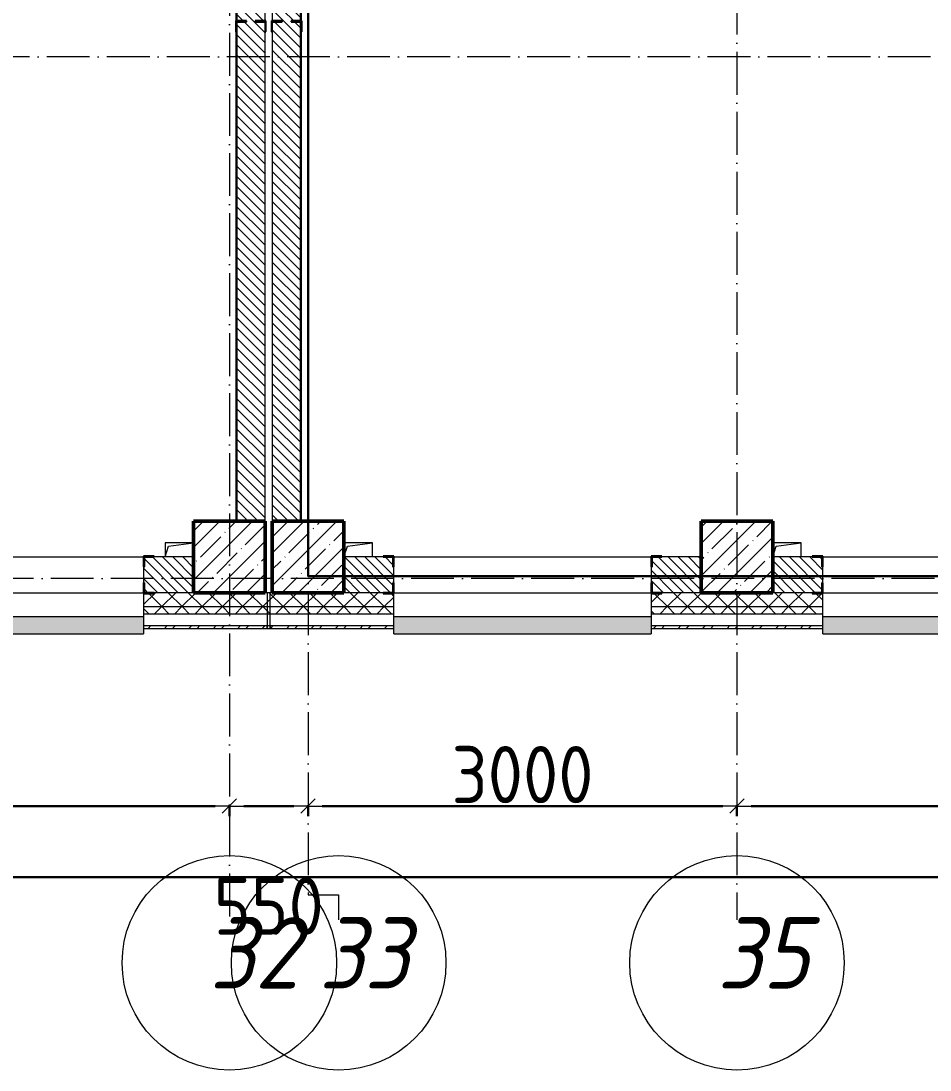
# Model space of a CAD drawing. Header units: millimetres. Extents: x -213536 to 1564669, y -45299 to 942238.
# Drawn here: x 27901 to 34258, y 510858 to 518197 of the extents above; entities that cross this region are included whole.
import ezdxf

# ---------------------------------------------------------------- set-up
doc = ezdxf.new("R2010")
doc.units = ezdxf.units.MM
doc.linetypes.add('50_200_ШТРИХ_1Т_ш5_п1_п1_', pattern=[700, 500, -100, 0, -100])
for name, color, linetype, lineweight in [('2.4) ПГП вычит ЖБбалки 0.4 м -', 24, 'Continuous', 30), ('3.1) ЖБ окна 1.2 м', 102, 'Continuous', 30), ('3.3) Вычитаем ЖБбалки 0.4м -', 31, 'Continuous', 30), ('A-____-____-DIMS', 7, 'Continuous', 9), ('A-GENM-____-MCUT', 7, 'Continuous', 25), ('A-GENM-____-OTLN', 7, 'Continuous', 9), ('A-GENM-____-OTLN-1', 7, 'Continuous', 25), ('A-GLAZ-____-OTLN', 7, 'Continuous', 9), ('A-WALL-____-MCUT', 7, 'Continuous', 13), ('A-WALL-____-MCUT-1', 7, 'Continuous', 9), ('A-WALL-____-OTLN', 7, 'Continuous', 9), ('A-WALL-____-PATT-1', 7, 'Continuous', 9), ('A-WALL-FNSH-MCUT-1', 7, 'Continuous', 9), ('S-COLS-____-MCUT', 7, 'Continuous', 50), ('S-COLS-____-OTLN', 7, 'Continuous', 9), ('S-GRID-____-IDEN', 7, 'Continuous', 9), ('S-GRID-____-OTLN', 7, 'Continuous', 9), ('S-GRID-____-OTLN-1', 7, '50_200_ШТРИХ_1Т_ш5_п1_п1_', 9)]:
    doc.layers.add(name, color=color, linetype=linetype, lineweight=lineweight)
doc.layers.add('A-GLAZ-____-OTLN-1', color=7, linetype='Continuous', lineweight=9, true_color=0xc0c0c0)
doc.styles.add('ISOCPEUR_I_9', font='isocpeui.ttf', dxfattribs={"width": 0.9, "height": 250})
doc.styles.add('СПДС', font='isocpeur.ttf', dxfattribs={"width": 0.9})
doc.dimstyles.new('Размера А3', dxfattribs={"dimtxt": 200, "dimasz": 100, "dimexe": 70, "dimexo": 100, "dimgap": 20, "dimtad": 1, "dimdec": 0, "dimrnd": 10, "dimzin": 0, "dimdsep": 46, "dimtxsty": 'СПДС', "dimblk": 'ARROWHEAD_6', "dimcen": 1, "dimclrd": 256, "dimclre": 256, "dimclrt": 256, "dimazin": 0, "dimtfac": 1, "dimtdec": 0, "dimtmove": 2, "dimatfit": 3, "dimfxl": 1, "dimtolj": 1, "dimtzin": 0, "dimarcsym": 0})
pattern_1 = [(135, (-15591.663, 459015.94), (-35.35534, -35.35534), [])]
pattern_2 = [(45, (-15591.66, 459015.94), (-70.71068, 70.71068), []), (135, (-15591.66, 459015.94), (-70.71068, -70.71068), [])]
pattern_3 = [(45, (-15591.66, 459015.94), (-85.53659, 85.53659), []), (45, (-15534.64, 459015.94), (-85.53659, 85.53659), [])]

# ---------------------------------------------------------------- blocks, each defined once
blk = doc.blocks.new('BSC_Колонна _Прямоугольная - 500х500-V15-АР1_План отверстий 2 этажа в осях 1-64_Ю-ЯЯ')
at = {"layer": 'S-COLS-____-OTLN'}
h = blk.add_hatch(dxfattribs=at)
h.set_pattern_fill('FP_24', color=256, style=0, pattern_type=2)
h.set_pattern_definition([(45, (-44950, -55431.04), (-114.04925, 114.04925), []), (45, (-44835.95, -55431.04), (-114.04925, 114.04925), [201.613, -40.323, 3.353, -36.97])])
h.paths.add_polyline_path([(-250, -250), (250, -250), (250, 250), (-250, 250), (-250, 179.1)], flags=0)
at = {"layer": 'S-COLS-____-MCUT'}
for p, q in [((250, 250), (-250, 250)), ((-250, 250), (-250, -250)), ((250, -250), (250, 250)), ((-250, -250), (250, -250))]:
    blk.add_line(p, q, dxfattribs=at)
blk = doc.blocks.new('BSC_Колонна _Прямоугольная - 500х500-V45-АР1_План отверстий 2 этажа в осях 1-64_Ю-ЯЯ')
at = {"layer": 'S-COLS-____-OTLN'}
h = blk.add_hatch(dxfattribs=at)
h.set_pattern_fill('FP_55', color=256, style=0, pattern_type=2)
h.set_pattern_definition([(45, (-48500, -55431.04), (-114.04925, 114.04925), []), (45, (-48385.95, -55431.04), (-114.04925, 114.04925), [201.613, -40.323, 3.353, -36.97])])
h.paths.add_polyline_path([(-250, -250), (250, -250), (250, 250), (-250, 250), (-250, 179.1)], flags=0)
at = {"layer": 'S-COLS-____-MCUT'}
for p, q in [((250, 250), (-250, 250)), ((-250, 250), (-250, -250)), ((250, -250), (250, 250)), ((-250, -250), (250, -250))]:
    blk.add_line(p, q, dxfattribs=at)
blk = doc.blocks.new('BSC_Колонна _Прямоугольная - 500х500-V71-АР1_План отверстий 2 этажа в осях 1-64_Ю-ЯЯ')
at = {"layer": 'S-COLS-____-OTLN'}
h = blk.add_hatch(dxfattribs=at)
h.set_pattern_fill('FP_83', color=256, style=0, pattern_type=2)
h.set_pattern_definition([(45, (-45500, -55431.04), (-114.04925, 114.04925), []), (45, (-45385.95, -55431.04), (-114.04925, 114.04925), [201.613, -40.323, 3.353, -36.97])])
h.paths.add_polyline_path([(-250, -250), (250, -250), (250, 250), (-250, 250), (-250, 179.1)], flags=0)
at = {"layer": 'S-COLS-____-MCUT'}
for p, q in [((250, 250), (-250, 250)), ((-250, 250), (-250, -250)), ((250, -250), (250, 250)), ((-250, -250), (250, -250))]:
    blk.add_line(p, q, dxfattribs=at)
blk = doc.blocks.new('Фахверк_СКБ_Уголок - 250_2700-27497298-АР1_План отверстий 2 этажа в осях 1-64_Ю-ЯЯ')
at = {"layer": 'A-GENM-____-MCUT'}
for p, q in [((200, 181), (125, 181)), ((125, 181), (125, 106)), ((131, 106), (131, 175)), ((131, 175), (200, 175)), ((200, 175), (200, 181)), ((125, 106), (131, 106)), ((131, -6), (125, -6)), ((125, -6), (125, -81)), ((131, -75), (131, -6)), ((125, -81), (200, -81)), ((200, -75), (131, -75)), ((200, -81), (200, -75))]:
    blk.add_line(p, q, dxfattribs=at)
blk = doc.blocks.new('Фахверк_СКБ_Уголок - 200_3550-28267367-АР1_План отверстий 2 этажа в осях 1-64_Ю-ЯЯ')
at = {"layer": 'A-GENM-____-MCUT'}
for p, q in [((200, 156), (125, 156)), ((125, 156), (125, 81)), ((131, 81), (131, 150)), ((131, 150), (200, 150)), ((200, 150), (200, 156)), ((125, 81), (131, 81)), ((131, 19), (125, 19)), ((125, 19), (125, -56)), ((131, -50), (131, 19)), ((125, -56), (200, -56)), ((200, -50), (131, -50)), ((200, -56), (200, -50))]:
    blk.add_line(p, q, dxfattribs=at)
blk = doc.blocks.new('AR_Отверстие прямоугольное _в плите_ - AR_Отверстие прямоугольное _в плите_-V167-АР1_План отверстий 2 этажа в осях 1-64_Ю-ЯЯ')
at = {"layer": 'A-GENM-____-OTLN'}
for p, q in [((100, 50), (-100, 50)), ((-100, -50), (-75, 25)), ((-75, 25), (100, 50)), ((100, -50), (100, 50))]:
    blk.add_line(p, q, dxfattribs=at)
blk = doc.blocks.new('AR_Отверстие прямоугольное _в плите_ - AR_Отверстие прямоугольное _в плите_-V175-АР1_План отверстий 2 этажа в осях 1-64_Ю-ЯЯ')
at = {"layer": 'A-GENM-____-OTLN'}
for p, q in [((100, 50), (-100, 50)), ((-100, 50), (-100, -50)), ((-100, -50), (-75, 25)), ((-75, 25), (100, 50))]:
    blk.add_line(p, q, dxfattribs=at)
blk = doc.blocks.new('Отлив_СКБ - Отлив витража_120_НВФ-31885687-АР1_План отверстий 2 этажа в осях 1-64_Ю-ЯЯ')
at = {"layer": 'A-GLAZ-____-OTLN-1'}
for points in [[(0, 0), (0, -2), (1800, -2), (1800, 0), (1023.3, 0)], [(0, -83), (0, -120), (1800, -120), (1800, -2), (0, -2), (0, -63)]]:
    blk.add_hatch(color=256, dxfattribs=at).paths.add_polyline_path(points, flags=0)
at = {"layer": 'A-GLAZ-____-OTLN'}
for p, q in [((0, 0), (1800, 0)), ((1800, -2), (0, -2)), ((0, -120), (0, -83)), ((0, -120), (1800, -120)), ((1800, -83), (1800, -120))]:
    blk.add_line(p, q, dxfattribs=at)
blk = doc.blocks.new('Стены 3 - Стены 4-31194751-АР1_План отверстий 2 этажа в осях 1-64_Ю-ЯЯ')
at = {"layer": 'A-WALL-____-MCUT'}
for p, q in [((-1798.5, 41030.2), (-1798.5, 41010.2)), ((-1548.5, 41030.2), (-1798.5, 41030.2)), ((-1548.5, 41010.2), (-1548.5, 41030.2)), ((-1798.5, 41010.2), (-1548.5, 41010.2))]:
    blk.add_line(p, q, dxfattribs=at)
blk = doc.blocks.new('Ось сетки - Круг_Ø6_00__ISO-2_5_0_9K_-25732049-АР1_План отверстий 2 этажа в осях 1-64_Ю-ЯЯ')
at = {"layer": 'S-GRID-____-IDEN'}
blk.add_circle((0, 0), 3, dxfattribs=at)
blk = doc.blocks.new('ARROWHEAD_6')
at = {"color": 0, "linetype": 'Continuous'}
for p, q in [((0, 0), (-1, 0)), ((-0.5, -0.5), (0.5, 0.5))]:
    blk.add_line(p, q, dxfattribs=at)
blk = doc.blocks.new('*D5569')
at = {"layer": 'A-____-____-DIMS', "lineweight": -2, "transparency": 16777216}
for p, q in [((23358.3, 512710.5), (23358.3, 512634.4)), ((23458.3, 512704.4), (29258.3, 512704.4)), ((29358.3, 512710.5), (29358.3, 512634.4))]:
    blk.add_line(p, q, dxfattribs=at)
at = {"layer": 'Defpoints', "color": 0, "lineweight": 30, "transparency": 16777216}
for p in [(23358.3, 512810.5), (29358.3, 512810.5), (29358.3, 512704.4)]:
    blk.add_point(p, dxfattribs=at)
at = {"layer": 'A-____-____-DIMS', "lineweight": -2, "transparency": 16777216, "xscale": 100, "yscale": 100, "zscale": 100, "rotation": 180}
blk.add_blockref('ARROWHEAD_6', (23358.3, 512704.4), dxfattribs=at)
at = {"layer": 'A-____-____-DIMS', "lineweight": -2, "transparency": 16777216, "xscale": 100, "yscale": 100, "zscale": 100}
blk.add_blockref('ARROWHEAD_6', (29358.3, 512704.4), dxfattribs=at)
at = {"layer": 'A-____-____-DIMS', "transparency": 16777216, "insert": (26358.3, 512924.4), "char_height": 400, "width": 2.488, "attachment_point": 5, "style": 'СПДС'}
blk.add_mtext('\\A1;6000', dxfattribs=at)
blk = doc.blocks.new('*D5570')
at = {"layer": 'A-____-____-DIMS', "lineweight": -2, "transparency": 16777216}
for p, q in [((29358.3, 512710.5), (29358.3, 512634.4)), ((29458.3, 512704.4), (29808.3, 512704.4)), ((29908.3, 512710.5), (29908.3, 512634.4))]:
    blk.add_line(p, q, dxfattribs=at)
at = {"layer": 'Defpoints', "color": 0, "lineweight": 30, "transparency": 16777216}
for p in [(29358.3, 512810.5), (29908.3, 512810.5), (29908.3, 512704.4)]:
    blk.add_point(p, dxfattribs=at)
at = {"layer": 'A-____-____-DIMS', "lineweight": -2, "transparency": 16777216, "xscale": 100, "yscale": 100, "zscale": 100, "rotation": 180}
blk.add_blockref('ARROWHEAD_6', (29358.3, 512704.4), dxfattribs=at)
at = {"layer": 'A-____-____-DIMS', "lineweight": -2, "transparency": 16777216, "xscale": 100, "yscale": 100, "zscale": 100}
blk.add_blockref('ARROWHEAD_6', (29908.3, 512704.4), dxfattribs=at)
at = {"layer": 'A-____-____-DIMS', "transparency": 16777216, "insert": (29633.3, 512004.4), "char_height": 400, "width": 1.866, "attachment_point": 5, "style": 'СПДС'}
blk.add_mtext('\\A1;550', dxfattribs=at)
blk = doc.blocks.new('*D5571')
at = {"layer": 'A-____-____-DIMS', "lineweight": -2, "transparency": 16777216}
for p, q in [((29908.3, 512710.5), (29908.3, 512634.4)), ((30008.3, 512704.4), (32808.3, 512704.4)), ((32908.3, 512710.5), (32908.3, 512634.4))]:
    blk.add_line(p, q, dxfattribs=at)
at = {"layer": 'Defpoints', "color": 0, "lineweight": 30, "transparency": 16777216}
for p in [(29908.3, 512810.5), (32908.3, 512810.5), (32908.3, 512704.4)]:
    blk.add_point(p, dxfattribs=at)
at = {"layer": 'A-____-____-DIMS', "lineweight": -2, "transparency": 16777216, "xscale": 100, "yscale": 100, "zscale": 100, "rotation": 180}
blk.add_blockref('ARROWHEAD_6', (29908.3, 512704.4), dxfattribs=at)
at = {"layer": 'A-____-____-DIMS', "lineweight": -2, "transparency": 16777216, "xscale": 100, "yscale": 100, "zscale": 100}
blk.add_blockref('ARROWHEAD_6', (32908.3, 512704.4), dxfattribs=at)
at = {"layer": 'A-____-____-DIMS', "transparency": 16777216, "insert": (31408.3, 512924.4), "char_height": 400, "width": 2.488, "attachment_point": 5, "style": 'СПДС'}
blk.add_mtext('\\A1;3000', dxfattribs=at)
blk = doc.blocks.new('*D5572')
at = {"layer": 'A-____-____-DIMS', "lineweight": -2, "transparency": 16777216}
for p, q in [((32908.3, 512710.5), (32908.3, 512634.4)), ((33008.3, 512704.4), (38808.3, 512704.4)), ((38908.3, 512710.5), (38908.3, 512634.4))]:
    blk.add_line(p, q, dxfattribs=at)
at = {"layer": 'Defpoints', "color": 0, "lineweight": 30, "transparency": 16777216}
for p in [(32908.3, 512810.5), (38908.3, 512810.5), (38908.3, 512704.4)]:
    blk.add_point(p, dxfattribs=at)
at = {"layer": 'A-____-____-DIMS', "lineweight": -2, "transparency": 16777216, "xscale": 100, "yscale": 100, "zscale": 100, "rotation": 180}
blk.add_blockref('ARROWHEAD_6', (32908.3, 512704.4), dxfattribs=at)
at = {"layer": 'A-____-____-DIMS', "lineweight": -2, "transparency": 16777216, "xscale": 100, "yscale": 100, "zscale": 100}
blk.add_blockref('ARROWHEAD_6', (38908.3, 512704.4), dxfattribs=at)
at = {"layer": 'A-____-____-DIMS', "transparency": 16777216, "insert": (35908.3, 512924.4), "char_height": 400, "width": 2.488, "attachment_point": 5, "style": 'СПДС'}
blk.add_mtext('\\A1;6000', dxfattribs=at)
blk = doc.blocks.new('*D5556')
at = {"layer": 'A-____-____-DIMS', "lineweight": -2, "transparency": 16777216}
for p, q in [((-17941.7, 512213.7), (-17941.7, 512137.6)), ((-17841.7, 512207.6), (55358.3, 512207.6)), ((55458.3, 512213.7), (55458.3, 512137.6))]:
    blk.add_line(p, q, dxfattribs=at)
at = {"layer": 'Defpoints', "color": 0, "lineweight": 30, "transparency": 16777216}
for p in [(-17941.7, 512313.7), (55458.3, 512313.7), (55458.3, 512207.6)]:
    blk.add_point(p, dxfattribs=at)
at = {"layer": 'A-____-____-DIMS', "lineweight": -2, "transparency": 16777216, "xscale": 100, "yscale": 100, "zscale": 100, "rotation": 180}
blk.add_blockref('ARROWHEAD_6', (-17941.7, 512207.6), dxfattribs=at)
at = {"layer": 'A-____-____-DIMS', "lineweight": -2, "transparency": 16777216, "xscale": 100, "yscale": 100, "zscale": 100}
blk.add_blockref('ARROWHEAD_6', (55458.3, 512207.6), dxfattribs=at)
at = {"layer": 'A-____-____-DIMS', "transparency": 16777216, "insert": (18758.3, 512427.6), "char_height": 400, "width": 3.186, "attachment_point": 5, "style": 'СПДС'}
blk.add_mtext('\\A1;73400', dxfattribs=at)
blk = doc.blocks.new('2этаж')
at = {"layer": 'S-GRID-____-OTLN-1', "color": 251, "ltscale": 0.6, "true_color": 0x636466}
for p, q in [((29908.3, 549908.8), (29908.3, 512083.3)), ((32908.3, 549908.8), (32908.3, 511907.5)), ((29358.3, 549620.5), (29358.3, 511907.5)), ((59888.4, 517947), (-20260.4, 517947)), ((88482.7, 514297), (-20260.4, 514297))]:
    blk.add_line(p, q, dxfattribs=at)
at = {"layer": 'S-GRID-____-IDEN', "xscale": 250, "yscale": 250, "zscale": 99.99999999999993, "rotation": 180}
for p in [(29358.3, 511607.5), (30122.5, 511607.5), (32908.3, 511607.5)]:
    blk.add_blockref('Ось сетки - Круг_Ø6_00__ISO-2_5_0_9K_-25732049-АР1_План отверстий 2 этажа в осях 1-64_Ю-ЯЯ', p, dxfattribs=at)
at = {"layer": 'S-GRID-____-IDEN', "char_height": 500, "width": 404.05, "attachment_point": 1, "style": 'ISOCPEUR_I_9'}
for s, insert in [('32', (29219.4, 511927.3)), ('33', (29983.5, 511927.3)), ('35', (32769.4, 511927.3))]:
    blk.add_mtext(s, dxfattribs=dict(at, insert=insert))
at = {"layer": 'A-____-____-DIMS'}
for base, p1, p2, picture, middle in [((29358.3, 512704.4), (23358.3, 512810.5), (29358.3, 512810.5), '*D5569', (26358.3, 512924.4)), ((32908.3, 512704.4), (29908.3, 512810.5), (32908.3, 512810.5), '*D5571', (31408.3, 512924.4)), ((38908.3, 512704.4), (32908.3, 512810.5), (38908.3, 512810.5), '*D5572', (35908.3, 512924.4)), ((29908.3, 512704.4), (29358.3, 512810.5), (29908.3, 512810.5), '*D5570', (29633.3, 512004.4)), ((55458.3, 512207.6), (-17941.7, 512313.7), (55458.3, 512313.7), '*D5556', (18758.3, 512427.6))]:
    dim = blk.add_linear_dim(base=base, p1=p1, p2=p2, dimstyle='Размера А3', override={"dimtxt": 400}, dxfattribs=at)
    dim.commit()
    dim.dimension.update_dxf_attribs({"geometry": picture, "text_midpoint": middle})

msp = doc.modelspace()

# ---------------------------------------------------------------- hatches: boundary and pattern name
at = {"layer": 'A-WALL-____-PATT-1'}
h = msp.add_hatch(dxfattribs=at)
h.set_pattern_fill('FP_6', color=256, style=0, pattern_type=2)
h.set_pattern_definition(pattern_1)
h.paths.add_polyline_path([(29408.3, 514697), (29608.3, 514697), (29608.3, 518191), (29539.3, 518191), (29539.3, 518197), (29608.3, 518197), (29608.3, 521697), (29408.3, 521697), (29408.3, 518197), (29477.3, 518197), (29477.3, 518191), (29408.3, 518191), (29408.3, 516240.5)], flags=0)
h = msp.add_hatch(dxfattribs=at)
h.set_pattern_fill('FP_6', color=256, style=0, pattern_type=2)
h.set_pattern_definition(pattern_1)
h.paths.add_polyline_path([(29658.3, 514697), (29858.3, 514697), (29858.3, 518191), (29789.3, 518191), (29789.3, 518197), (29858.3, 518197), (29858.3, 521697), (29658.3, 521697), (29658.3, 518197), (29727.3, 518197), (29727.3, 518191), (29658.3, 518191), (29658.3, 516240.5)], flags=0)
h = msp.add_hatch(dxfattribs=at)
h.set_pattern_fill('FP_6', color=256, style=0, pattern_type=2)
h.set_pattern_definition(pattern_1)
h.paths.add_polyline_path([(28764.3, 514197), (29108.3, 514197), (29108.3, 514447), (28764.3, 514447), (28764.3, 514378), (28758.3, 514378), (28758.3, 514266), (28764.3, 514266), (28764.3, 514201.3)], flags=0)
h.paths.add_polyline_path([(25764.3, 514197), (26952.3, 514197), (26952.3, 514266), (26958.3, 514266), (26958.3, 514378), (26952.3, 514378), (26952.3, 514447), (25764.3, 514447), (25764.3, 514378), (25758.3, 514378), (25758.3, 514266), (25764.3, 514266)], flags=0)
h.paths.add_polyline_path([(23952.3, 514197), (23952.3, 514266), (23958.3, 514266), (23958.3, 514378), (23952.3, 514378), (23952.3, 514447), (23608.3, 514447), (23608.3, 514197), (23883.3, 514197)], flags=0)
h = msp.add_hatch(dxfattribs=at)
h.set_pattern_fill('FP_6', color=256, style=0, pattern_type=2)
h.set_pattern_definition(pattern_1)
h.paths.add_polyline_path([(32314.3, 514197), (32658.3, 514197), (32658.3, 514447), (32314.3, 514447), (32314.3, 514378), (32308.3, 514378), (32308.3, 514266), (32314.3, 514266)], flags=0)
h.paths.add_polyline_path([(30502.3, 514197), (30502.3, 514266), (30508.3, 514266), (30508.3, 514378), (30502.3, 514378), (30502.3, 514447), (30158.3, 514447), (30158.3, 514197), (30433.3, 514197)], flags=0)
h = msp.add_hatch(dxfattribs=at)
h.set_pattern_fill('FP_6', color=256, style=0, pattern_type=2)
h.set_pattern_definition(pattern_1)
h.paths.add_polyline_path([(38314.3, 514197), (38658.3, 514197), (38658.3, 514447), (38314.3, 514447), (38314.3, 514378), (38308.3, 514378), (38308.3, 514266), (38314.3, 514266)], flags=0)
h.paths.add_polyline_path([(36502.3, 514197), (36502.3, 514266), (36508.3, 514266), (36508.3, 514378), (36502.3, 514378), (36502.3, 514447), (35314.3, 514447), (35314.3, 514378), (35308.3, 514378), (35308.3, 514266), (35314.3, 514266), (35314.3, 514197), (36433.3, 514197)], flags=0)
h.paths.add_polyline_path([(33252.3, 514197), (33502.3, 514197), (33502.3, 514266), (33508.3, 514266), (33508.3, 514378), (33502.3, 514378), (33502.3, 514447), (33158.3, 514447), (33158.3, 514197)], flags=0)
h = msp.add_hatch(dxfattribs=at)
h.set_pattern_fill('FP_1', color=256, style=0, pattern_type=2)
h.set_pattern_definition(pattern_2)
h.paths.add_polyline_path([(58628.2, 514097), (58708.3, 514097), (58708.3, 514197), (52358.3, 514197), (52358.3, 514097), (55093.2, 514097)], flags=0)
h.paths.add_polyline_path([(49408.3, 514097), (51358.3, 514097), (51358.3, 514197), (49483.3, 514197), (49483.3, 514191), (49408.3, 514191)], flags=0)
h.paths.add_polyline_path([(48408.3, 514097), (48408.3, 514191), (48333.3, 514191), (48333.3, 514197), (47383.3, 514197), (47383.3, 514191), (47308.3, 514191), (47308.3, 514097), (48023.2, 514097)], flags=0)
h.paths.add_polyline_path([(44488.2, 514097), (45508.3, 514097), (45508.3, 514191), (45433.3, 514191), (45433.3, 514197), (44383.3, 514197), (44383.3, 514191), (44308.3, 514191), (44308.3, 514097), (44383.3, 514097)], flags=0)
h.paths.add_polyline_path([(42508.3, 514097), (42508.3, 514191), (42433.3, 514191), (42433.3, 514197), (41383.3, 514197), (41383.3, 514191), (41308.3, 514191), (41308.3, 514097), (41836.9, 514097)], flags=0)
h.paths.add_polyline_path([(38743.8, 514097), (39508.3, 514097), (39508.3, 514191), (39433.3, 514191), (39433.3, 514197), (38383.3, 514197), (38383.3, 514191), (38308.3, 514191), (38308.3, 514097), (38658.3, 514097)], flags=0)
h.paths.add_polyline_path([(36433.3, 514097), (36508.3, 514097), (36508.3, 514191), (36433.3, 514191), (36433.3, 514197), (35383.3, 514197), (35383.3, 514191), (35308.3, 514191), (35308.3, 514097), (35650.7, 514097)], flags=0)
h.paths.add_polyline_path([(32308.3, 514097), (33508.3, 514097), (33508.3, 514191), (33433.3, 514191), (33433.3, 514197), (32383.3, 514197), (32383.3, 514191), (32308.3, 514191)], flags=0)
h.paths.add_polyline_path([(26883.3, 514097), (26958.3, 514097), (26958.3, 514191), (26883.3, 514191), (26883.3, 514197), (25833.3, 514197), (25833.3, 514191), (25758.3, 514191), (25758.3, 514097), (26813.2, 514097)], flags=0)
h.paths.add_polyline_path([(28833.3, 514097), (30508.3, 514097), (30508.3, 514191), (30433.3, 514191), (30433.3, 514197), (28833.3, 514197), (28833.3, 514191), (28758.3, 514191), (28758.3, 514097)], flags=0)
h.paths.add_polyline_path([(23883.3, 514097), (23958.3, 514097), (23958.3, 514191), (23883.3, 514191), (23883.3, 514197), (22833.3, 514197), (22833.3, 514191), (22758.3, 514191), (22758.3, 514097), (23608.3, 514097)], flags=0)
h.paths.add_polyline_path([(20958.3, 514097), (20958.3, 514191), (20883.3, 514191), (20883.3, 514197), (19833.3, 514197), (19833.3, 514191), (19758.3, 514191), (19758.3, 514097), (20626.9, 514097)], flags=0)
h.paths.add_polyline_path([(16758.3, 514097), (17958.3, 514097), (17958.3, 514191), (17883.3, 514191), (17883.3, 514197), (16833.3, 514197), (16833.3, 514191), (16758.3, 514191)], flags=0)
h.paths.add_polyline_path([(14958.3, 514097), (14958.3, 514191), (14883.3, 514191), (14883.3, 514197), (13833.3, 514197), (13833.3, 514191), (13758.3, 514191), (13758.3, 514097), (14883.3, 514097)], flags=0)
h.paths.add_polyline_path([(11108.3, 514097), (11958.3, 514097), (11958.3, 514191), (11883.3, 514191), (11883.3, 514197), (10833.3, 514197), (10833.3, 514191), (10758.3, 514191), (10758.3, 514097), (10905.7, 514097)], flags=0)
h.paths.add_polyline_path([(8958.3, 514097), (8958.3, 514191), (8883.3, 514191), (8883.3, 514197), (7833.3, 514197), (7833.3, 514191), (7758.3, 514191), (7758.3, 514097), (8254.4, 514097)], flags=0)
h.paths.add_polyline_path([(5958.3, 514097), (5958.3, 514191), (5883.3, 514191), (5883.3, 514197), (4833.3, 514197), (4833.3, 514191), (4758.3, 514191), (4758.3, 514097), (5883.3, 514097)], flags=0)
h.paths.add_polyline_path([(2958.3, 514097), (2958.3, 514191), (2883.3, 514191), (2883.3, 514197), (1833.3, 514197), (1833.3, 514191), (1758.3, 514191), (1758.3, 514097), (2951.9, 514097)], flags=0)
h.paths.add_polyline_path([(758.3, 514097), (758.3, 514191), (683.3, 514191), (683.3, 514197), (-9041.7, 514197), (-9041.7, 514097), (300.7, 514097)], flags=0)
h.paths.add_polyline_path([(-10041.7, 514097), (-10041.7, 514197), (-18041.7, 514197), (-18041.7, 514097), (-12071.8, 514097)], flags=0)
h = msp.add_hatch(dxfattribs=at)
h.set_pattern_fill('FP_1', color=256, style=0, pattern_type=2)
h.set_pattern_definition(pattern_2)
h.paths.add_polyline_path([(58708.3, 514047), (58708.3, 514097), (52358.3, 514097), (52358.3, 514047), (58628.2, 514047)], flags=0)
h.paths.add_polyline_path([(51358.3, 514047), (51358.3, 514097), (49408.3, 514097), (49408.3, 514047), (49790.7, 514047)], flags=0)
h.paths.add_polyline_path([(48408.3, 514047), (48408.3, 514097), (47308.3, 514097), (47308.3, 514047), (48023.2, 514047)], flags=0)
h.paths.add_polyline_path([(45508.3, 514047), (45508.3, 514097), (44308.3, 514097), (44308.3, 514047), (44488.2, 514047)], flags=0)
h.paths.add_polyline_path([(42508.3, 514047), (42508.3, 514097), (41308.3, 514097), (41308.3, 514047), (41836.9, 514047)], flags=0)
h.paths.add_polyline_path([(39508.3, 514047), (39508.3, 514097), (38308.3, 514097), (38308.3, 514047), (39185.7, 514047)], flags=0)
h.paths.add_polyline_path([(35308.3, 514047), (36508.3, 514047), (36508.3, 514097), (35308.3, 514097)], flags=0)
h.paths.add_polyline_path([(32999.4, 514047), (33508.3, 514047), (33508.3, 514097), (32308.3, 514097), (32308.3, 514047)], flags=0)
h.paths.add_polyline_path([(28758.3, 514047), (30508.3, 514047), (30508.3, 514097), (28758.3, 514097)], flags=0)
h.paths.add_polyline_path([(25758.3, 514047), (26958.3, 514047), (26958.3, 514097), (25758.3, 514097)], flags=0)
h.paths.add_polyline_path([(23958.3, 514047), (23958.3, 514097), (22758.3, 514097), (22758.3, 514047), (23278.2, 514047)], flags=0)
h.paths.add_polyline_path([(17958.3, 514047), (17958.3, 514097), (16758.3, 514097), (16758.3, 514047)], flags=0)
h.paths.add_polyline_path([(19758.3, 514047), (20958.3, 514047), (20958.3, 514097), (19758.3, 514097)], flags=0)
h.paths.add_polyline_path([(14958.3, 514047), (14958.3, 514097), (13758.3, 514097), (13758.3, 514047), (14440.7, 514047)], flags=0)
h.paths.add_polyline_path([(11958.3, 514047), (11958.3, 514097), (10758.3, 514097), (10758.3, 514047), (11789.4, 514047)], flags=0)
h.paths.add_polyline_path([(7758.3, 514047), (8958.3, 514047), (8958.3, 514097), (7758.3, 514097)], flags=0)
h.paths.add_polyline_path([(5958.3, 514047), (5958.3, 514097), (4758.3, 514097), (4758.3, 514047), (5603.2, 514047)], flags=0)
h.paths.add_polyline_path([(2951.9, 514047), (2958.3, 514047), (2958.3, 514097), (1758.3, 514097), (1758.3, 514047), (2068.2, 514047)], flags=0)
h.paths.add_polyline_path([(758.3, 514047), (758.3, 514097), (-9041.7, 514097), (-9041.7, 514047), (300.7, 514047)], flags=0)
h.paths.add_polyline_path([(-10041.7, 514047), (-10041.7, 514097), (-18141.7, 514097), (-18141.7, 514047), (-12071.8, 514047)], flags=0)
h = msp.add_hatch(dxfattribs=at)
h.set_pattern_fill('FP_3', color=256, style=0, pattern_type=2)
h.set_pattern_definition(pattern_3)
h.paths.add_polyline_path([(29623.3, 513947), (29623.3, 513967), (28758.3, 513967), (28758.3, 513947), (29464.4, 513947)], flags=0)
h.paths.add_polyline_path([(26813.2, 513947), (26958.3, 513947), (26958.3, 513967), (25758.3, 513967), (25758.3, 513947)], flags=0)
h.paths.add_polyline_path([(23278.2, 513947), (23958.3, 513947), (23958.3, 513967), (22758.3, 513967), (22758.3, 513947)], flags=0)
h.paths.add_polyline_path([(20958.3, 513947), (20958.3, 513967), (19758.3, 513967), (19758.3, 513947), (20626.9, 513947)], flags=0)
h.paths.add_polyline_path([(17958.3, 513947), (17958.3, 513967), (16758.3, 513967), (16758.3, 513947)], flags=0)
h.paths.add_polyline_path([(14958.3, 513947), (14958.3, 513967), (13758.3, 513967), (13758.3, 513947), (14440.7, 513947)], flags=0)
h.paths.add_polyline_path([(11789.4, 513947), (11958.3, 513947), (11958.3, 513967), (10758.3, 513967), (10758.3, 513947), (10905.7, 513947)], flags=0)
h.paths.add_polyline_path([(8958.3, 513947), (8958.3, 513967), (7758.3, 513967), (7758.3, 513947), (8254.4, 513947)], flags=0)
h.paths.add_polyline_path([(5603.2, 513947), (5958.3, 513947), (5958.3, 513967), (4758.3, 513967), (4758.3, 513947)], flags=0)
h.paths.add_polyline_path([(1758.3, 513947), (2958.3, 513947), (2958.3, 513967), (1758.3, 513967)], flags=0)
h.paths.add_polyline_path([(758.3, 513947), (758.3, 513967), (-9041.7, 513967), (-9041.7, 513947), (300.7, 513947)], flags=0)
h.paths.add_polyline_path([(-10041.7, 513947), (-10041.7, 513967), (-18271.7, 513967), (-18271.7, 513947), (-12071.8, 513947)], flags=0)
h = msp.add_hatch(dxfattribs=at)
h.set_pattern_fill('FP_3', color=256, style=0, pattern_type=2)
h.set_pattern_definition(pattern_3)
h.paths.add_polyline_path([(44928.3, 513947), (44928.3, 513967), (44308.3, 513967), (44308.3, 513947), (44488.2, 513947)], flags=0)
h.paths.add_polyline_path([(41836.9, 513947), (42508.3, 513947), (42508.3, 513967), (41308.3, 513967), (41308.3, 513947)], flags=0)
h.paths.add_polyline_path([(39508.3, 513947), (39508.3, 513967), (38308.3, 513967), (38308.3, 513947), (39185.7, 513947)], flags=0)
h.paths.add_polyline_path([(36508.3, 513947), (36508.3, 513967), (35308.3, 513967), (35308.3, 513947), (35650.7, 513947)], flags=0)
h.paths.add_polyline_path([(32999.4, 513947), (33508.3, 513947), (33508.3, 513967), (32308.3, 513967), (32308.3, 513947)], flags=0)
h.paths.add_polyline_path([(30508.3, 513947), (30508.3, 513967), (29643.3, 513967), (29643.3, 513947), (30348.2, 513947)], flags=0)

# ---------------------------------------------------------------- linework, layer by layer
at = {"layer": '2.4) ПГП вычит ЖБбалки 0.4 м -'}
for points in [[(29408.3, 521697), (29408.3, 514697)], [(29858.3, 521697), (29858.3, 514697)]]:
    msp.add_lwpolyline(points, dxfattribs=at)
at = {"layer": '3.3) Вычитаем ЖБбалки 0.4м -'}
msp.add_lwpolyline([(58491.8, 514313.4), (29908.3, 514313.4), (29908.3, 549908.8), (58491.8, 549908.8)], close=True, dxfattribs=at)
msp.add_lwpolyline([(32658.3, 514447), (32658.3, 514697), (33158.3, 514697), (33158.3, 514447)], dxfattribs=at)
at = {"layer": 'A-WALL-____-MCUT'}
for p, q in [((29408.3, 521697), (29408.3, 518197)), ((29608.3, 518197), (29608.3, 521697)), ((29658.3, 521697), (29658.3, 518197)), ((29858.3, 518197), (29858.3, 521697)), ((29408.3, 518122), (29408.3, 514697)), ((29608.3, 514697), (29608.3, 518122)), ((29658.3, 518122), (29658.3, 514697)), ((29858.3, 514697), (29858.3, 518122)), ((29108.3, 514447), (28833.3, 514447)), ((30433.3, 514447), (30158.3, 514447)), ((32658.3, 514447), (32383.3, 514447)), ((33433.3, 514447), (33158.3, 514447)), ((28758.3, 514378), (28758.3, 514266)), ((30508.3, 514266), (30508.3, 514378)), ((32308.3, 514378), (32308.3, 514266)), ((33508.3, 514266), (33508.3, 514378)), ((28758.3, 514191), (28758.3, 513967)), ((29658.3, 514197), (29608.3, 514197)), ((30508.3, 513967), (30508.3, 514191)), ((32308.3, 514191), (32308.3, 513967)), ((33508.3, 513967), (33508.3, 514191)), ((28758.3, 513967), (30508.3, 513967)), ((32308.3, 513967), (33508.3, 513967))]:
    msp.add_line(p, q, dxfattribs=at)
at = {"layer": 'A-WALL-____-MCUT-1'}
for p, q in [((29108.3, 514197), (28833.3, 514197)), ((30433.3, 514197), (30158.3, 514197)), ((32658.3, 514197), (32383.3, 514197)), ((33433.3, 514197), (33158.3, 514197)), ((30508.3, 514097), (28758.3, 514097)), ((33508.3, 514097), (32308.3, 514097)), ((30508.3, 514047), (28758.3, 514047)), ((33508.3, 514047), (32308.3, 514047))]:
    msp.add_line(p, q, dxfattribs=at)
at = {"layer": 'A-WALL-____-OTLN'}
for p, q in [((26958.3, 514447), (28758.3, 514447)), ((30508.3, 514447), (32308.3, 514447)), ((33508.3, 514447), (35308.3, 514447)), ((26958.3, 514197), (28758.3, 514197)), ((30508.3, 514197), (32308.3, 514197)), ((33508.3, 514197), (35308.3, 514197))]:
    msp.add_line(p, q, dxfattribs=at)
at = {"layer": 'A-WALL-FNSH-MCUT-1'}
for p, q in [((28758.3, 513967), (28758.3, 513967)), ((28758.3, 513967), (28758.3, 513947)), ((28758.3, 513947), (29623.3, 513947)), ((29623.3, 513947), (29623.3, 513967)), ((29643.3, 513967), (29643.3, 513947)), ((29643.3, 513947), (30508.3, 513947)), ((30508.3, 513947), (30508.3, 513967)), ((30508.3, 513967), (30508.3, 513967)), ((32308.3, 513967), (32308.3, 513947)), ((32308.3, 513947), (33508.3, 513947)), ((33508.3, 513947), (33508.3, 513967))]:
    msp.add_line(p, q, dxfattribs=at)
at = {"layer": 'S-GRID-____-OTLN'}
for p, q in [((29908.3, 512083.3), (30122.5, 512083.3)), ((30122.5, 512083.3), (30122.5, 511907.5))]:
    msp.add_line(p, q, dxfattribs=at)

# ---------------------------------------------------------------- block references
at = {"layer": '3.1) ЖБ окна 1.2 м'}
msp.add_blockref('2этаж', (0, 0), dxfattribs=at)
at = {"layer": 'A-GENM-____-OTLN'}
for name, p in [('AR_Отверстие прямоугольное _в плите_ - AR_Отверстие прямоугольное _в плите_-V175-АР1_План отверстий 2 этажа в осях 1-64_Ю-ЯЯ', (29008.3, 514497)), ('AR_Отверстие прямоугольное _в плите_ - AR_Отверстие прямоугольное _в плите_-V167-АР1_План отверстий 2 этажа в осях 1-64_Ю-ЯЯ', (30258.3, 514497)), ('AR_Отверстие прямоугольное _в плите_ - AR_Отверстие прямоугольное _в плите_-V167-АР1_План отверстий 2 этажа в осях 1-64_Ю-ЯЯ', (33258.3, 514497))]:
    msp.add_blockref(name, p, dxfattribs=at)
at = {"layer": 'A-GENM-____-OTLN-1'}
for name, p, rotation in [('Фахверк_СКБ_Уголок - 200_3550-28267367-АР1_План отверстий 2 этажа в осях 1-64_Ю-ЯЯ', (29458.3, 518322), 269.9999999999999), ('Фахверк_СКБ_Уголок - 200_3550-28267367-АР1_План отверстий 2 этажа в осях 1-64_Ю-ЯЯ', (29708.3, 518322), 269.9999999999999), ('Фахверк_СКБ_Уголок - 250_2700-27497298-АР1_План отверстий 2 этажа в осях 1-64_Ю-ЯЯ', (30633.3, 514372), 180), ('Фахверк_СКБ_Уголок - 250_2700-27497298-АР1_План отверстий 2 этажа в осях 1-64_Ю-ЯЯ', (33633.3, 514372), 180)]:
    msp.add_blockref(name, p, dxfattribs=dict(at, rotation=rotation))
for p in [(28633.3, 514272), (32183.3, 514272)]:
    msp.add_blockref('Фахверк_СКБ_Уголок - 250_2700-27497298-АР1_План отверстий 2 этажа в осях 1-64_Ю-ЯЯ', p, dxfattribs=at)
at = {"layer": 'A-GLAZ-____-OTLN'}
for p in [(26958.3, 514030), (30508.3, 514030), (33508.3, 514030)]:
    msp.add_blockref('Отлив_СКБ - Отлив витража_120_НВФ-31885687-АР1_План отверстий 2 этажа в осях 1-64_Ю-ЯЯ', p, dxfattribs=at)
at = {"layer": 'A-WALL-____-OTLN', "rotation": 89.9999999999999}
msp.add_blockref('Стены 3 - Стены 4-31194751-АР1_План отверстий 2 этажа в осях 1-64_Ю-ЯЯ', (70653.6, 515745.5), dxfattribs=at)
at = {"layer": 'S-COLS-____-OTLN'}
for name, p in [('BSC_Колонна _Прямоугольная - 500х500-V15-АР1_План отверстий 2 этажа в осях 1-64_Ю-ЯЯ', (29358.3, 514447)), ('BSC_Колонна _Прямоугольная - 500х500-V71-АР1_План отверстий 2 этажа в осях 1-64_Ю-ЯЯ', (29908.3, 514447)), ('BSC_Колонна _Прямоугольная - 500х500-V45-АР1_План отверстий 2 этажа в осях 1-64_Ю-ЯЯ', (32908.3, 514447))]:
    msp.add_blockref(name, p, dxfattribs=at)

doc.saveas('drawing.dxf')
